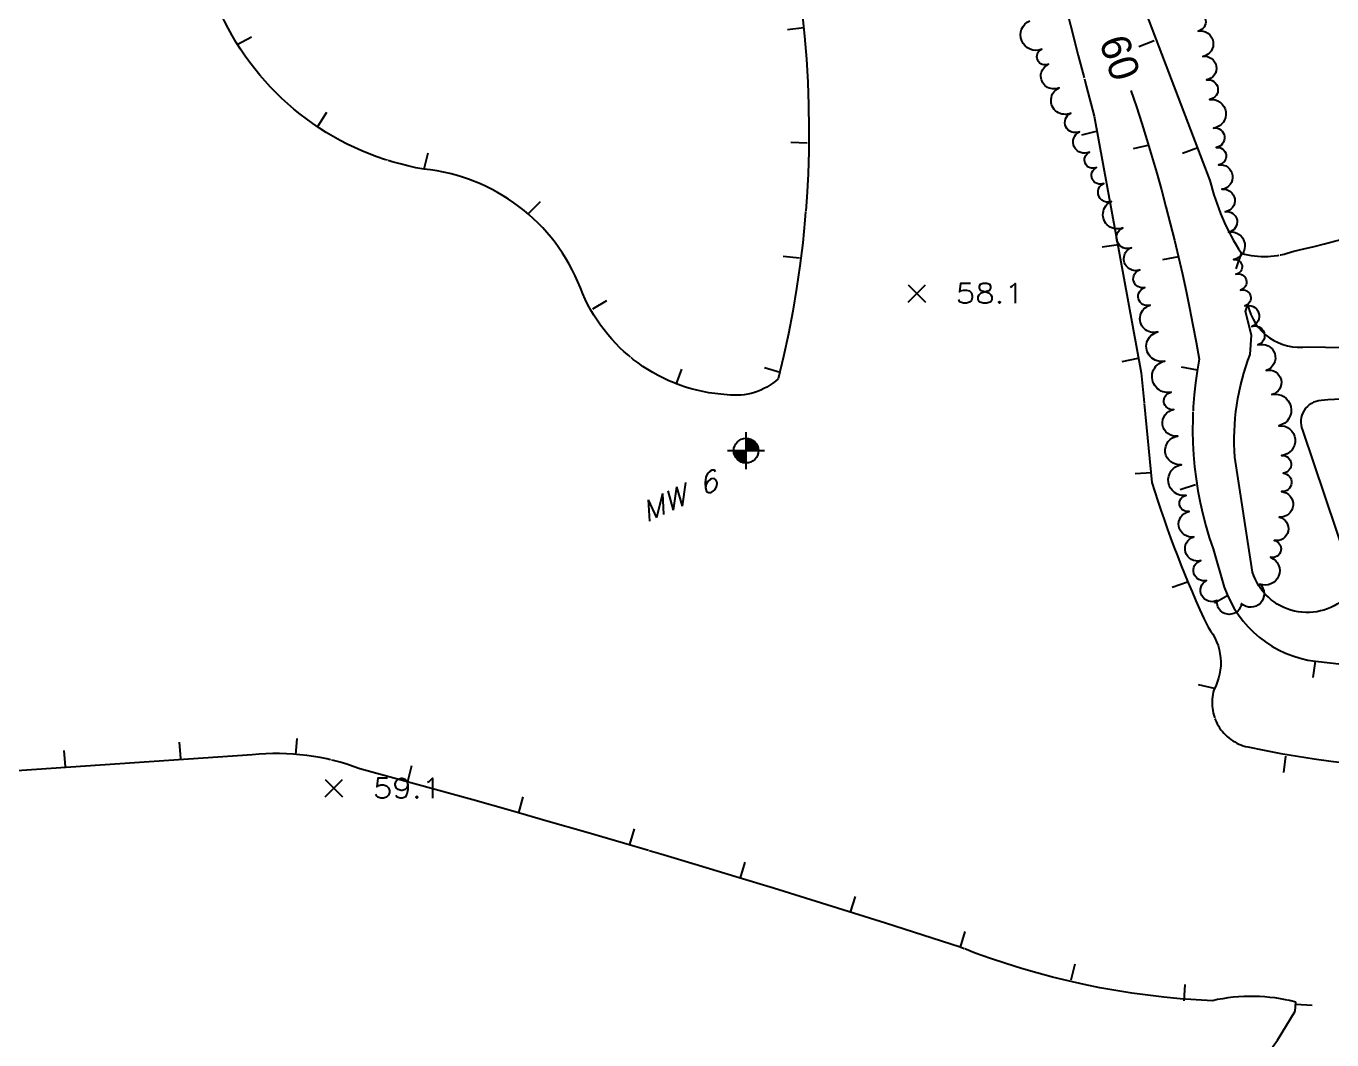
# Model space of a CAD drawing. Header units: feet. Extents: x 1023941 to 1026768, y 90264 to 94497.
# Drawn here: x 1025762.7 to 1025921.1, y 92219.5 to 92342.4 of the extents above; entities that cross this region are included whole.
import ezdxf
from ezdxf.enums import TextEntityAlignment as Align

# ---------------------------------------------------------------- set-up
doc = ezdxf.new("R2010")
doc.units = ezdxf.units.FT
doc.header["$MEASUREMENT"] = 0
doc.linetypes.add('LTP702', pattern=[40, 40, 0])
doc.linetypes.add('LTP706', pattern=[40, 40, 0])
for name, color, linetype in [('ANNOTATE', 10, 'Continuous'), ('BRUSH', 9, 'Continuous'), ('CF-DEP_INDX', 11, 'LTP702'), ('CF-DEP_INT', 9, 'LTP706'), ('CF-INTERMED', 9, 'Continuous'), ('E6MWS', 10, 'Continuous'), ('E7MWT', 10, 'Continuous'), ('SPOTELEV', 9, 'Continuous')]:
    doc.layers.add(name, color=color, linetype=linetype)
doc.styles.add('60', font='simplex.shx', dxfattribs={"width": 1.15, "height": 2.4})
doc.styles.add('60S', font='simplex.shx', dxfattribs={"width": 1.15, "oblique": 22, "height": 2.4})

# ---------------------------------------------------------------- blocks, each defined once
blk = doc.blocks.new('PERC')
for p, q in [((0, -0.0938), (0, 0.0938)), ((-0.0938, 0), (0.0938, 0)), ((0, 0.06), (0.0175, 0.06)), ((0, 0.05), (0.0375, 0.05)), ((0, 0.04), (0.048, 0.04)), ((0, 0.03), (0.0548, 0.03)), ((0, 0.02), (0.0592, 0.02)), ((0, 0.01), (0.0617, 0.01)), ((-0.0617, -0.01), (0, -0.01)), ((-0.0592, -0.02), (0, -0.02)), ((-0.0548, -0.03), (0, -0.03)), ((-0.048, -0.04), (0, -0.04)), ((-0.0375, -0.05), (0, -0.05)), ((-0.0175, -0.06), (0, -0.06))]:
    blk.add_line(p, q)
blk.add_circle((0, 0), 0.0625)
blk = doc.blocks.new('DEPRESS2')
blk.add_line((0.005859, -0.996094), (0.001953, -0.001953))
blk = doc.blocks.new('DEPRESS')
blk.add_line((0.005859, -0.996094), (0.001953, -0.001953))
blk = doc.blocks.new('SPOT')
for p, q in [((-0.5, -0.5), (0.5, 0.5)), ((-0.5, 0.5), (0.5, -0.5))]:
    blk.add_line(p, q)

msp = doc.modelspace()

# ---------------------------------------------------------------- linework, layer by layer
at = {"layer": 'BRUSH', "flags": 128}
msp.add_lwpolyline([(1025904.45, 92344.05, -1), (1025904.86, 92341.84, -1), (1025905.41, 92338.76, -1), (1025905.87, 92335.92, -1), (1025906.25, 92333.54, -1), (1025906.72, 92330.07, -1), (1025907.05, 92327.72, -1), (1025907.34, 92325.61, -1), (1025907.75, 92322.64, -1), (1025908.13, 92319.92, -1), (1025908.56, 92317.45, -1), (1025909.14, 92314.13, -1), (1025909.45, 92312.35, -1), (1025909.99, 92310.42, -1), (1025910.53, 92308.5, -1), (1025911.37, 92306.01, -1), (1025912.1, 92303.76, -1), (1025913.11, 92300.67, -1), (1025913.79, 92297.74, -1), (1025914.66, 92293.97, -1), (1025914.98, 92290.36, -1), (1025915.16, 92288.22, -1), (1025914.96, 92285.98, -1), (1025914.68, 92282.87, -1), (1025914.08, 92280.06, -1), (1025913.65, 92278, -1), (1025912.35, 92274.75, -1), (1025910.12, 92272.38, -1), (1025907.15, 92272.77, -1), (1025905.89, 92275.21, -1), (1025905.18, 92277.61, -1), (1025904.34, 92280.49, -1), (1025903.77, 92283.56, -1), (1025903.4, 92285.52, -1), (1025902.83, 92289.23, -1), (1025902.39, 92292.7, -1), (1025901.91, 92295.92, -1), (1025901.59, 92298.02, -1), (1025900.81, 92301.81, -1), (1025899.95, 92305.34, -1), (1025899.02, 92308.58, -1), (1025898.4, 92310.74, -1), (1025897.79, 92312.86, -1), (1025896.78, 92315.56, -1), (1025895.74, 92317.97, -1), (1025894.36, 92321.18, -1), (1025893.42, 92323.36, -1), (1025892.53, 92325.29, -1), (1025891.67, 92327.15, -1), (1025890.47, 92329.63, -1), (1025889.41, 92331.89, -1), (1025887.98, 92334.95, -1), (1025886.71, 92337.81, -1), (1025885.9, 92339.64, -1), (1025884.45, 92343.09, -1)], format="xyb", dxfattribs=at)
at = {"layer": 'CF-DEP_INDX', "elevation": 60, "flags": 128}
msp.add_lwpolyline([(1025896.7, 92334.63, -0.038701435), (1025904.99, 92302.04, 0.132985761), (1025906.67, 92279.02), (1025908.03, 92274.39, 0.286840269), (1025919.11, 92265.39), (1025939.15, 92263.11, 0.079536193), (1025950.41, 92263.86), (1025957.83, 92267.41), (1025960.63, 92285.65, 0.079695846), (1025959.17, 92307.94), (1025948.31, 92361.66, -0.011049751), (1025938.18, 92421.23, 0.077226012), (1025931.84, 92445.98), (1025933.17, 92453.05), (1025910.28, 92527.38), (1025910.34, 92528.67, -0.341292071), (1025917.61, 92524.75, 0.207237018), (1025921.85, 92522.22), (1025928.63, 92520.17, 0.345681329), (1025933.42, 92522.17), (1025928.5, 92553.49, -0.03858352), (1025931.14, 92601.59), (1025932.57, 92612.64), (1025943.18, 92598.32, -0.240959642), (1025945.71, 92587.06, 0.189299141), (1025946.97, 92577.93, 0.055531868), (1025957.01, 92561.4), (1025962.6, 92558.79), (1025962.93, 92544.4), (1025963.76, 92541.07)], format="xyb", dxfattribs=at)
at = {"layer": 'CF-DEP_INT', "flags": 128}
for points, elevation in [([(1025965.05, 92590.75), (1025965.35, 92588.48, 0.261929506), (1025967.9, 92583.13), (1025971.41, 92579.58), (1025975.52, 92579.05), (1025982.34, 92579.26, -0.345644854), (1025989.57, 92563.49), (1025988.86, 92554.94), (1025989.17, 92553.6), (1025994.8, 92558.7), (1025996.94, 92558.58, -0.163742836), (1026003.76, 92546.64, -0.255755671), (1025999.67, 92541.29), (1025994.18, 92538.08), (1026011.34, 92533.28, 0.053586508), (1026039, 92520.01, -0.195036328), (1026040.16, 92512.21, 0.122751565), (1026045.19, 92472.52, -0.127319194), (1026051.3, 92430.06), (1026050.27, 92420.84, 0.085178225), (1026050.06, 92402.16), (1026047.75, 92390.23, -0.041215308), (1026044.12, 92358.83), (1026044.06, 92353.57, 0.306482903), (1026047.43, 92343.02, -0.102776188), (1026053.1, 92336.11, -0.121203028), (1026060.81, 92305.05, -0.042869381), (1026053.83, 92285.85, 0.248705893), (1026044.28, 92276.41), (1026053.97, 92269.04), (1026055.51, 92267.2, -0.171043466), (1026053.67, 92258.4, -0.204512235), (1026044.45, 92242.93, 0.344177205), (1026043.87, 92231.99, 0.132699057), (1026049.59, 92227.49), (1026053.86, 92225.79), (1026060.44, 92220.1), (1026064, 92217.37, 0.067622976), (1026075.72, 92203.12, -0.052952869), (1026082.56, 92182.88), (1026090.52, 92153.6), (1026091.27, 92145.6, -0.190342163), (1026090.86, 92132.8, 0.078709041), (1026075.86, 92123.73, 0.184295999), (1026074.16, 92110.94, -0.043734099), (1026074.63, 92079.47), (1026074.81, 92058.23), (1026069.19, 92050.2, 0.111339274), (1026066.34, 92043.65, 0.191850938), (1026064.51, 92035.17, -0.136419296), (1026063.69, 92017.98, -0.036869482), (1026042.68, 92015.07), (1026031.5, 92013.18, -0.032272671), (1026009.21, 92019.65, 0.16787848), (1025961.79, 92021.08, -0.119088764), (1025896.98, 92024.49, -0.023222345), (1025811.78, 92055.75, 0.036125992), (1025758.65, 92071.03, -0.074627332), (1025744.81, 92075.65), (1025741.23, 92076.98, 0.021661813), (1025707.01, 92102.4, 0.17038517), (1025698.04, 92105.01, 0.086966138), (1025684.9, 92100.41, -0.049619638), (1025663.79, 92091.76, -0.193805765), (1025654.36, 92092.95, 0.154842606), (1025632.45, 92099.95, -0.165159757), (1025601.88, 92110.41, -0.032292493), (1025562.47, 92147.31, -0.189474389), (1025557.97, 92157.13), (1025555.43, 92193.44, 0.136678533), (1025549.1, 92211.74, 0.028837359), (1025519.72, 92249.96, -0.016805223), (1025494.38, 92275.75, 0.072244138), (1025474.8, 92291.32), (1025452.23, 92303.79, 0.115194496), (1025443.8, 92305.21, -0.077467209), (1025416.77, 92308.13, -0.247984685), (1025402.86, 92323.24, -0.062394617), (1025398.79, 92354.29), (1025396.42, 92389.15), (1025394.36, 92401.08, 0.020066402), (1025397.06, 92445.08, -0.214334312), (1025403.68, 92462.02), (1025419.43, 92479.8, 0.088400546), (1025446.29, 92520.6), (1025450.98, 92530.59), (1025455.43, 92537.56, 0.247879169), (1025456.74, 92541.64, 0.159383163), (1025450.68, 92549.05, -0.203791352), (1025451.82, 92554.68, 0.046975401), (1025471.58, 92603.13), (1025473.81, 92615.14, -0.055942376), (1025484.52, 92663.01, -0.175753759), (1025493, 92677.33, 0.017851043), (1025570.34, 92749.74), (1025599.34, 92773.66, 0.0477159), (1025632.94, 92809.76), (1025637.37, 92814.96, -0.105103508), (1025644.13, 92819.48), (1025646.84, 92820.83, 0.186392636), (1025645.58, 92830.45), (1025641.08, 92843.7, -0.276101292), (1025643.64, 92856.79, -0.02715935), (1025660.32, 92875.6), (1025676.53, 92895.97, -0.112355786), (1025697.09, 92909.74, -0.162476063), (1025707.43, 92900.35, -0.070316375), (1025718.95, 92881.42), (1025748.23, 92818.55, -0.026316159), (1025765.57, 92768.05, -0.012154713), (1025789.75, 92693.78, 0.051827058), (1025793.3, 92680.02), (1025806.26, 92645.73), (1025810.13, 92628.52, 0.064823256), (1025812.37, 92609.8, 0.031076164), (1025824.48, 92570.75, 0.031406949), (1025842.7, 92519.07), (1025846.9, 92506.46, 0.06381245), (1025855.78, 92486.59), (1025859.61, 92479.15, -0.226600402), (1025863.02, 92466.52, 0.119528755), (1025864.39, 92457.48), (1025875.81, 92435.41, -0.064218687), (1025889.38, 92381.25, 0.0465652), (1025894.92, 92353.54), (1025906.28, 92323.72, 0.085460637), (1025910.1, 92314.89, 0.162074043), (1025916.45, 92315.14, 0.045321523), (1025935.93, 92321.32, 0.081586889), (1025949.32, 92334.3), (1025932.97, 92423.2), (1025933.13, 92427.83, 0.269483425), (1025929.2, 92435.76, -0.187191597), (1025921.68, 92435.98, -0.137173244), (1025918.17, 92445.43, -0.01986333), (1025910.02, 92478.45, 0.078284384), (1025902.37, 92499.16, -0.084529519), (1025890.46, 92567.56, -0.044350319), (1025892.13, 92586.16, -0.148988156), (1025898.24, 92595.43, 0.303736532), (1025901.92, 92606.15), (1025900.91, 92614.18), (1025906.26, 92626.61, -0.015588533), (1025913.53, 92689.26, -0.058486039), (1025925.48, 92686.91, -0.260744025), (1025925.51, 92680.77, 0.147532332), (1025932.55, 92673.09, -0.194343567), (1025935.78, 92668.96), (1025935.21, 92662.69), (1025938.77, 92659.65, -0.248924475), (1025944.06, 92652.08), (1025951.61, 92646.48), (1025954.74, 92639.02), (1025951.76, 92630.74), (1025951.04, 92621.5), (1025956.25, 92614.53, -0.128462433), (1025963.46, 92597.52), (1025965.05, 92590.75)], 61), ([(1025849.18, 92431.83, -0.166770721), (1025860.11, 92423.54, -0.156330097), (1025866.57, 92399.56, -0.108138227), (1025865.47, 92382.04), (1025857.78, 92356.1, 0.117364139), (1025856.82, 92344.02, -0.090474086), (1025853.91, 92299.64, -0.21979416), (1025847.7, 92297.72, -0.294272085), (1025829.91, 92310.67, 0.282824202), (1025810.93, 92325.08, -0.239060411), (1025786.71, 92343.05, -0.45439335), (1025790.68, 92351.57, -0.069357926), (1025814.32, 92355.17), (1025818.68, 92356.61), (1025819, 92357.9, 0.124613826), (1025799.63, 92374.95, 0.031872974), (1025750.84, 92397.07, -0.363902234), (1025749.17, 92402.27, 0.031329796), (1025745.54, 92445.33), (1025743.56, 92449.82, -0.401141005), (1025764.48, 92464.93), (1025782.1, 92462.81, 0.269321391), (1025807.36, 92472.97, 0.044548525), (1025819.11, 92490.85, -0.1446127), (1025824.79, 92497.25, 0.205953829), (1025829.57, 92503.18), (1025832.3, 92509.62), (1025832.91, 92509.93, -0.074888374), (1025839.24, 92494.43), (1025846.45, 92473.99), (1025850.57, 92461.47, 0.078941432), (1025830.39, 92457.42, 0.083034419), (1025820.86, 92452.29, 0.433243497), (1025821.15, 92446.02, 0.07711633), (1025843.83, 92434.16), (1025849.18, 92431.83)], 58)]:
    msp.add_lwpolyline(points, format="xyb", close=True, dxfattribs=dict(at, elevation=elevation))
at = {"layer": 'CF-DEP_INT', "elevation": 59, "flags": 128}
msp.add_lwpolyline([(1025941.11, 92119.53, -0.055634347), (1025916.03, 92143.83, -0.23845432), (1025910, 92167.84, 0.116074238), (1025909.02, 92192.36, -0.231314097), (1025914.49, 92219.43), (1025916.63, 92222.97), (1025916.71, 92224.06, 0.119220327), (1025906.59, 92224.22, -0.083531689), (1025875.98, 92230.71, 0.012098581), (1025803.13, 92252.36, 0.117020171), (1025790.09, 92254.05), (1025758.84, 92251.94), (1025750.68, 92251.59), (1025743.07, 92254.3, 0.186557946), (1025732.55, 92252.82, -0.104844376), (1025700.4, 92249.56), (1025699.38, 92250.85), (1025698.8, 92257.5), (1025697.81, 92269.88, 0.192214181), (1025690.56, 92281.9), (1025668.06, 92296.3), (1025662.1, 92300.44, -0.220964705), (1025658.57, 92307.89, -0.045441975), (1025661.25, 92324.78, 0.096587485), (1025664.2, 92377.78), (1025663.09, 92387.81, -0.146901156), (1025667.33, 92407.19, -0.049229076), (1025675.37, 92420.23, -0.098972611), (1025680.46, 92424.6, -0.166580652), (1025686.67, 92424.16, 0.203579391), (1025689.49, 92428.4), (1025695.15, 92436.7, 0.235537485), (1025695.75, 92444.09), (1025693.31, 92453.04), (1025690.97, 92457.01), (1025689.32, 92459.09, 0.225690922), (1025674.42, 92455.13, 0.211327256), (1025673.78, 92450.1), (1025675.72, 92436.27, -0.377462267), (1025674.24, 92426.35, -0.252963723), (1025645.72, 92417.86, -0.026931061), (1025617.37, 92422.46, -0.201086459), (1025604.56, 92430.33, -0.044928221), (1025593.3, 92447.77), (1025591.75, 92452.52), (1025591.23, 92455.54, -0.146067516), (1025600.78, 92472.25), (1025607.86, 92480.45, 0.209555475), (1025612.49, 92496.42), (1025612.17, 92500.21, -0.131574812), (1025620.28, 92513.36), (1025647.18, 92544.06), (1025651.5, 92549.28), (1025655.57, 92592.75, -0.164454002), (1025686.62, 92635.09, -0.036869225), (1025717.53, 92655.92), (1025767.86, 92685.99, 0.27464762), (1025772.16, 92690.91), (1025772.16, 92690.91, 0.06327886), (1025764.74, 92698.95, -0.120854253), (1025758.09, 92708.12, -0.235874979), (1025758.64, 92712.47), (1025779.62, 92696.71, -0.09950664), (1025786.04, 92680.7, -0.025572751), (1025802.96, 92630.79), (1025812.05, 92586.53, 0.021437175), (1025837.72, 92510.51, 0.034644321), (1025853.25, 92470.33, 0.097545608), (1025859.38, 92449.62, -0.066794885), (1025878.47, 92390.77, 0.016986505), (1025892.26, 92331.52), (1025897.95, 92300.39), (1025899.25, 92287.07, 0.035477997), (1025906.06, 92269.51, -0.306420485), (1025906.76, 92261.92, 0.433687655), (1025910.87, 92255, 0.056699416), (1025943.41, 92252.03, 0.190661048), (1025954.25, 92253.77), (1025970.75, 92261.83, 0.075592367), (1025968.65, 92288.51), (1025956.55, 92342.62, -0.02285039), (1025947.74, 92388.86, -0.052761877), (1025959.02, 92394.89, 0.337920552), (1025965.05, 92404.58, -0.168919686), (1025967.06, 92413.11, 0.079912879), (1025970.27, 92420.49), (1025976.69, 92439.58), (1026013.86, 92377.3, -0.259109415), (1026014.14, 92360.76, -0.143971324), (1026014.42, 92350.24, 0.073625393), (1026012.92, 92331.53), (1026024.35, 92311.42, 0.134734014), (1026034.2, 92302.72), (1026056.29, 92307.9, -0.259147198), (1026054.36, 92297.27), (1026046.52, 92285.59), (1026041.1, 92278.09, 0.225080412), (1026038.84, 92270.75, 0.288088906), (1026044.8, 92260.51, -0.375618863), (1026042.5, 92251.47, 0.401177024), (1026034.41, 92236.61, 0.089794083), (1026037.58, 92217, -0.036183707), (1026047.03, 92161.54), (1026048.92, 92147.68), (1026049.27, 92139.95, -0.208880718), (1026043.82, 92137.68, 0.327707445), (1026039.15, 92129.96, -0.040777941), (1026037.68, 92111.93, 0.099754802), (1026045.57, 92102.01), (1026046.64, 92100.26, -0.100515578), (1026027.9, 92078.29), (1026021.99, 92070.97), (1026019.86, 92068.8), (1026006.62, 92077.16)], format="xyb", dxfattribs=at)
at = {"layer": 'CF-INTERMED', "elevation": 61, "flags": 128}
msp.add_lwpolyline([(1025950.42, 92300.6, -0.370633906), (1025950.84, 92298.4), (1025950.84, 92298.4, -0.130168168), (1025932.81, 92296.77, 0.060046313), (1025919.78, 92297.01, 0.523625799), (1025917.51185, 92293.44179), (1025922.93, 92277.35), (1025923.16, 92273.52, -0.578077837), (1025911.47, 92276.19), (1025909.32, 92290.13, -0.112359392), (1025911.16472, 92302.60622), (1025911.34572, 92304.95666), (1025910.60632, 92307.81317), (1025910.88, 92308.65, 0.400481039), (1025918.19, 92303.55), (1025947.68, 92302.98, -0.456897154), (1025950.42, 92300.6)], format="xyb", close=True, dxfattribs=at)

# ---------------------------------------------------------------- block references
at = {"layer": 'CF-DEP_INDX', "yscale": 2, "zscale": 2}
for p, xscale, rotation in [((1025898.97, 92328.02, 60), 2.000000000011932, 282.3821300006362), ((1025902.52, 92314.49, 60), 1.999999999996643, 279.6216579985906), ((1025904.76, 92300.75, 60), 2.000000000004448, 259.74492699858), ((1025904.56, 92286.85, 60), 1.999999999989936, 288.0752269993123), ((1025908.56, 92273.47, 60), 1.999999999998083, 300.041246000308), ((1025919.11, 92265.39, 60), 2.00000000000806, 351.239137000095)]:
    msp.add_blockref('DEPRESS', p, dxfattribs=dict(at, xscale=xscale, rotation=rotation))
at = {"layer": 'CF-DEP_INT', "yscale": 2, "zscale": 2}
for p, xscale, rotation in [((1025857.02, 92342.27, 58), 2.000000000007848, 276.4679610009571), ((1025788.27, 92340.14, 58), 1.999999999983348, 118.2735409995286), ((1025899.52, 92340.68, 61), 2.000000000011345, 290.4877600013534), ((1025798.04, 92330.29, 58), 1.999999999972829, 147.0992829994157), ((1025892.69, 92329.73, 59), 2.000000000011842, 283.5808340011054), ((1025857.44, 92328.29, 58), 1.999999999995839, 268.2082979995428), ((1025904.81, 92327.72, 61), 1.999999999985669, 290.1667939990997), ((1025810.93, 92325.08, 58), 1.999999999975299, 166.3034369996769), ((1025823.63, 92319.69, 58), 1.999999999999156, 135.6384259999954), ((1025895.18, 92315.96, 59), 1.999999999995873, 278.0448069987289), ((1025910.1, 92314.89, 61), 2.000000000048725, 340.7737260005169), ((1025856.5, 92314.32, 58), 2.000000000009122, 264.0864129984974), ((1025831.36, 92308.11, 58), 1.999999999996264, 119.5889899995088), ((1025897.57, 92302.18, 59), 1.999999999989947, 281.8189669983586), ((1025841.49, 92298.97, 58), 1.999999999944811, 159.684862999615), ((1025854.15, 92300.48, 58), 2.000000000004273, 253.9658379991847), ((1025899.19, 92288.29, 59), 2.00000000000087, 272.6911800005939), ((1025903.56, 92275.05, 59), 2.000000000004957, 289.6074700004152), ((1025906.8, 92262.12, 59), 2.000000000014308, 256.1394019984485), ((1025795.36, 92254.02, 59), 1.999999999961678, 175.1624809997776), ((1025767.41, 92252.6, 59), 2.000000000042757, 184.320513000069), ((1025781.38, 92253.58, 59), 1.999999999966918, 183.6435560000614), ((1025915.49, 92253.87, 59), 2.000000000036962, 352.5501810001518), ((1025808.92, 92250.76, 59), 1.999999999998759, 165.3043649998445), ((1025822.41, 92247.02, 59), 2.000000000016721, 164.245526000256), ((1025835.87, 92243.15, 59), 2.000000000018921, 163.5049570002581), ((1025849.28, 92239.13, 59), 1.999999999950084, 162.9623009995352), ((1025862.64, 92234.94, 59), 1.999999999974388, 162.3907179996345), ((1025875.98, 92230.71, 59), 1.999999999989689, 162.7937869998494), ((1025889.4, 92226.72, 59), 2.000000000035748, 165.3595330003212), ((1025903.14, 92224.2, 59), 1.999999999944771, 176.3825869999993), ((1025916.69, 92223.75, 59), 1.999999999991431, 86.08166600088501)]:
    msp.add_blockref('DEPRESS2', p, dxfattribs=dict(at, xscale=xscale, rotation=rotation))
at = {"layer": 'E6MWS', "xscale": 24, "yscale": 24, "zscale": 24}
msp.add_blockref('PERC', (1025850.01206, 92290.94412), dxfattribs=at)
at = {"layer": 'SPOTELEV', "xscale": 2.099999999976717, "yscale": 2.100000000005821, "zscale": 2.1}
for p in [(1025870.72, 92310.02), (1025800, 92250)]:
    msp.add_blockref('SPOT', p, dxfattribs=at)

# ---------------------------------------------------------------- texts
at = {"layer": 'ANNOTATE'}
msp.add_text('60', height=3.6, rotation=288.358589, dxfattribs=at).set_placement((1025895.37, 92338.62), align=Align.MIDDLE_CENTER)
at = {"layer": 'E7MWT', "style": '60S', "oblique": 22, "width": 1.15}
msp.add_text('MW 6', height=2.4, rotation=25, dxfattribs=at).set_placement((1025837.84804, 92282.17543))
at = {"layer": 'SPOTELEV', "style": '60', "width": 1.15}
for s, p in [('58.1', (1025879.59, 92310.02)), ('59.1', (1025808.87, 92250))]:
    msp.add_text(s, height=2.4, dxfattribs=at).set_placement(p, align=Align.MIDDLE_CENTER)

doc.saveas('drawing.dxf')
